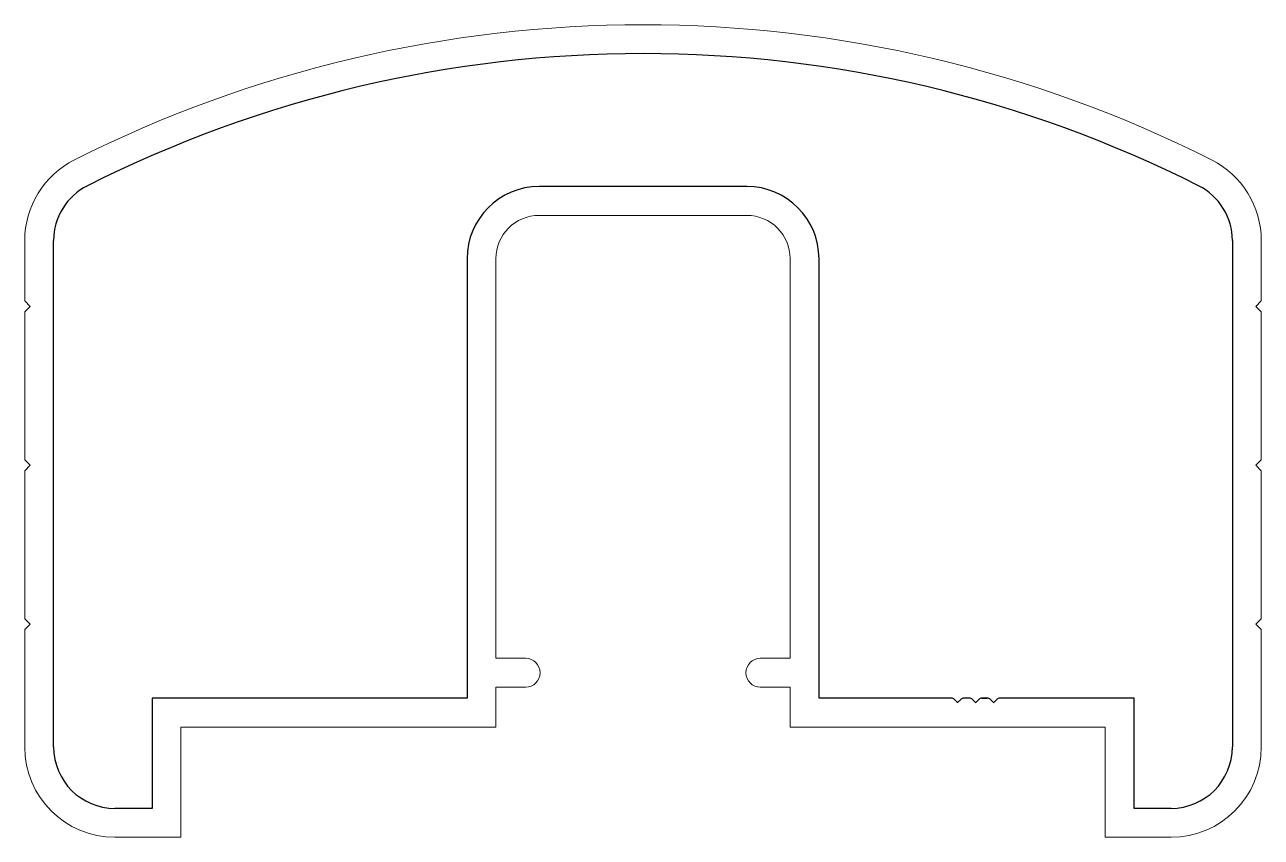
# Model space of a CAD drawing. Header units: inches. Extents: x -34.5 to 34, y 0 to 45.
import ezdxf

# ---------------------------------------------------------------- set-up
doc = ezdxf.new("R2010")
doc.units = ezdxf.units.IN
doc.header["$MEASUREMENT"] = 0

msp = doc.modelspace()

# ---------------------------------------------------------------- linework, layer by layer
at = {"color": 7}
for p, q in [((5.452, 36.063), (-6.048, 36.063)), ((-32.948, 5.023), (-32.948, 33.07)), ((32.352, 33.07), (32.352, 5.023)), ((-10.048, 32.063), (-10.048, 7.723)), ((9.452, 7.723), (9.452, 32.063)), ((-10.048, 7.723), (-27.498, 7.723)), ((-27.498, 7.723), (-27.498, 1.623)), ((16.773, 7.723), (9.452, 7.723)), ((16.773, 7.723), (16.773, 7.723)), ((16.773, 7.723), (16.773, 7.723)), ((16.773, 7.723), (16.773, 7.723)), ((16.773, 7.723), (16.773, 7.723)), ((16.773, 7.723), (16.773, 7.723)), ((17.121, 7.478), (16.95, 7.65)), ((17.303, 7.65), (17.132, 7.478)), ((17.773, 7.723), (17.48, 7.723)), ((18.121, 7.478), (17.95, 7.65)), ((18.303, 7.65), (18.132, 7.478)), ((18.773, 7.723), (18.48, 7.723)), ((18.48, 7.723), (18.773, 7.723)), ((18.773, 7.723), (18.48, 7.723)), ((18.48, 7.723), (18.773, 7.723)), ((18.773, 7.723), (18.48, 7.723)), ((18.48, 7.723), (18.48, 7.723)), ((19.121, 7.478), (18.95, 7.65)), ((19.303, 7.65), (19.132, 7.478)), ((26.902, 7.723), (19.48, 7.723)), ((19.48, 7.723), (19.48, 7.723)), ((19.48, 7.723), (19.48, 7.723)), ((26.902, 1.623), (26.902, 7.723)), ((-27.498, 1.623), (-29.548, 1.623)), ((28.952, 1.623), (26.902, 1.623))]:
    msp.add_line(p, q, dxfattribs=at)
at = {"color": 7, "linetype": 'Continuous', "lineweight": 15}
for p, q in [((-6.048, 34.463), (5.452, 34.463)), ((-34.548, 33.07), (-34.548, 29.723)), ((33.952, 29.723), (33.952, 33.07)), ((-8.448, 9.933), (-8.448, 32.063)), ((7.852, 32.063), (7.852, 9.933)), ((-34.548, 29.723), (-34.248, 29.423)), ((33.652, 29.423), (33.952, 29.723)), ((-34.248, 29.423), (-34.548, 29.123)), ((-34.548, 29.123), (-34.548, 20.923)), ((33.952, 29.123), (33.652, 29.423)), ((33.952, 20.923), (33.952, 29.123)), ((-34.548, 20.923), (-34.248, 20.623)), ((-34.248, 20.623), (-34.548, 20.323)), ((33.652, 20.623), (33.952, 20.923)), ((33.952, 20.323), (33.652, 20.623)), ((-34.548, 20.323), (-34.548, 12.123)), ((33.952, 12.123), (33.952, 20.323)), ((-34.548, 12.123), (-34.248, 11.823)), ((-34.248, 11.823), (-34.548, 11.523)), ((33.652, 11.823), (33.952, 12.123)), ((33.952, 11.523), (33.652, 11.823)), ((-34.548, 11.523), (-34.548, 5.023)), ((33.952, 5.023), (33.952, 11.523)), ((-6.798, 9.933), (-8.448, 9.933)), ((7.852, 9.933), (6.201, 9.933)), ((-8.448, 6.123), (-8.448, 8.333)), ((-8.448, 8.333), (-6.798, 8.333)), ((6.201, 8.333), (7.852, 8.333)), ((7.852, 8.333), (7.852, 6.123)), ((-25.898, 6.123), (-8.448, 6.123)), ((-25.898, 0.023), (-25.898, 6.123)), ((7.852, 6.123), (25.302, 6.123)), ((25.302, 6.123), (25.302, 0.023)), ((-29.548, 0.023), (-25.898, 0.023)), ((25.302, 0.023), (28.952, 0.023))]:
    msp.add_line(p, q, dxfattribs=at)
for centre, radius, start, end in [((-0.298, -24.977), 70, 63.25632, 116.74368), ((-29.548, 33.07), 5, 116.74368, 180), ((28.952, 33.07), 5, 0, 63.25632), ((-6.048, 32.063), 2.4, 90, 180), ((5.452, 32.063), 2.4, 0, 90), ((-6.798, 9.133), 0.8, 270, 90), ((6.201, 9.133), 0.8, 90, 270), ((-29.548, 5.023), 5, 180, 270), ((28.952, 5.023), 5, 270, 360)]:
    msp.add_arc(centre, radius, start, end, dxfattribs=at)
at = {"color": 7}
for centre, radius, start, end in [((-0.298, -24.977), 68.4, 63.25632, 116.74368), ((-29.548, 33.07), 3.4, 116.74368, 180), ((-6.048, 32.063), 4, 90, 180), ((5.452, 32.063), 4, 0, 90), ((28.952, 33.07), 3.4, 0, 63.25632), ((16.773, 7.473), 0.25, 45, 90), ((17.48, 7.473), 0.25, 90, 135), ((17.773, 7.473), 0.25, 45, 90), ((18.48, 7.473), 0.25, 90, 135), ((18.773, 7.473), 0.25, 45, 90), ((19.48, 7.473), 0.25, 90, 135), ((17.127, 7.484), 0.008, 225, 315), ((18.127, 7.484), 0.008, 225, 315), ((19.127, 7.484), 0.008, 225, 315), ((-29.548, 5.023), 3.4, 180, 270), ((28.952, 5.023), 3.4, 270, 360)]:
    msp.add_arc(centre, radius, start, end, dxfattribs=at)

doc.saveas('drawing.dxf')
